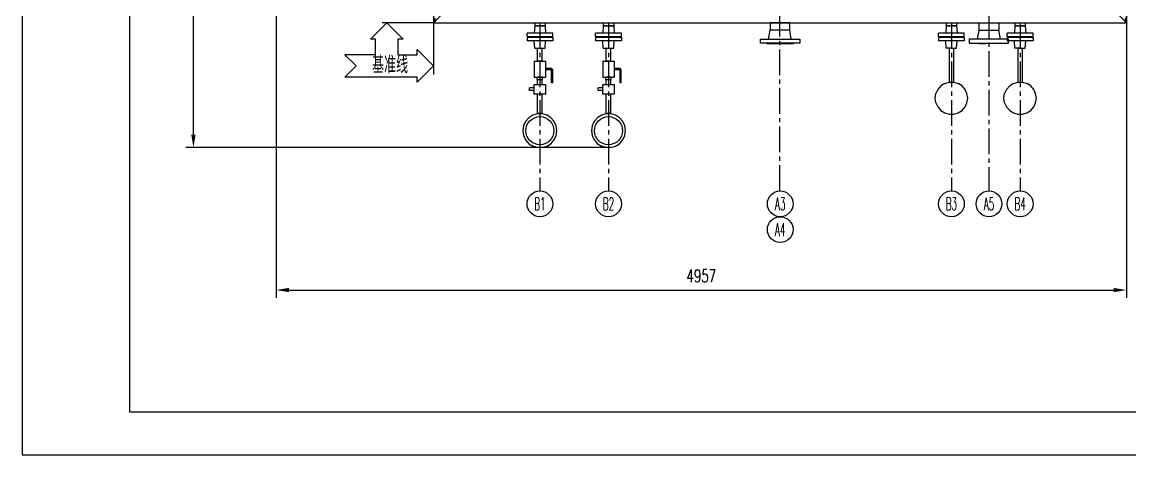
# Model space of a CAD drawing. Header units: millimetres. Extents: x 115735 to 194929, y 30422 to 45272.
# Drawn here: x 115735 to 122193, y 30422 to 32942 of the extents above; entities that cross this region are included whole.
import ezdxf
from ezdxf.enums import TextEntityAlignment as Align

# ---------------------------------------------------------------- set-up
doc = ezdxf.new("R2010")
doc.units = ezdxf.units.MM
doc.linetypes.add('CENTER2', pattern=[1.125, 0.75, -0.125, 0.125, -0.125])
doc.linetypes.add('DASHED2', pattern=[0.375, 0.25, -0.125])
for name, color, linetype in [('09图框与明细表层', 4, 'Continuous'), ('DATA', 4, 'Continuous'), ('DIM', 3, 'Continuous')]:
    doc.layers.add(name, color=color, linetype=linetype)
doc.styles.add('HZFS', font='txt.shx', dxfattribs={"width": 0.67, "bigfont": 'HZFS.shx'})
doc.styles.add('JEREH', font='isocp.shx', dxfattribs={"width": 0.7, "bigfont": 'hzfs.shx'})
doc.styles.add('残雪', font='romans.shx', dxfattribs={"width": 0.5, "bigfont": 'hztxt.shx'})
doc.dimstyles.new('DIMSTD1-35', dxfattribs={"dimscale": 30, "dimtxt": 2.5, "dimasz": 2.5, "dimexe": 1.5, "dimexo": 0.5, "dimgap": 1.5, "dimtad": 1, "dimdec": 0, "dimrnd": 0.1, "dimdsep": 46, "dimtxsty": 'HZFS', "dimcen": 0, "dimclrd": 4, "dimclre": 4, "dimclrt": 4, "dimadec": 0, "dimazin": 0, "dimtfac": 0.5, "dimtdec": 4, "dimtmove": 0, "dimatfit": 3, "dimfxl": 1, "dimtolj": 1, "dimarcsym": 0})

# ---------------------------------------------------------------- blocks, each defined once
blk = doc.blocks.new('A$C2E5A73F2')
at = {"layer": 'DATA', "ltscale": 10}
for p, q in [((-367.8, 155.1), (-272.2, 250.7)), ((-272.2, 250.7), (-176.6, 155.1)), ((-337.2, 155.1), (-367.8, 155.1)), ((-337.2, 65), (-337.2, 155.1)), ((-207.3, 155.1), (-207.3, 65)), ((-176.6, 155.1), (-207.3, 155.1)), ((-516, 65), (-451, 0)), ((-337.2, 65), (-516, 65)), ((-207.3, 65), (-95.6, 65)), ((-95.6, 95.6), (0, 0)), ((-95.6, 65), (-95.6, 95.6)), ((-451, 0), (-516, -65)), ((0, 0), (-95.6, -95.6)), ((-95.6, -65), (-516, -65)), ((-95.6, -95.6), (-95.6, -65))]:
    blk.add_line(p, q, dxfattribs=at)
at = {"layer": 'DIM', "ltscale": 10, "style": 'JEREH', "width": 0.7}
blk.add_text('基准线', height=100, dxfattribs=at).set_placement((-358.2, -43.3))
blk = doc.blocks.new('*D13')
at = {"color": 4, "lineweight": -2, "transparency": 16777216}
for p, q in [((117215.7, 34943.3), (117215.7, 31336.7)), ((122172.7, 34943.3), (122172.7, 31336.7)), ((117290.7, 31381.7), (122097.7, 31381.7))]:
    blk.add_line(p, q, dxfattribs=at)
at = {"color": 4, "transparency": 16777216}
for points in [[(117290.7, 31394.2), (117290.7, 31369.2), (117215.7, 31381.7)], [(122097.7, 31394.2), (122097.7, 31369.2), (122172.7, 31381.7)]]:
    blk.add_solid(points, dxfattribs=at)
at = {"layer": 'Defpoints', "color": 0, "transparency": 16777216}
for p in [(117215.7, 34958.3), (122172.7, 34958.3), (122172.7, 31381.7)]:
    blk.add_point(p, dxfattribs=at)
at = {"color": 4, "transparency": 16777216, "insert": (119694.2, 31464.2), "char_height": 75, "attachment_point": 5, "style": 'HZFS'}
blk.add_mtext('\\A1;4957', dxfattribs=at)
blk = doc.blocks.new('*D14')
at = {"color": 4, "lineweight": -2, "transparency": 16777216}
for p, q in [((119138.1, 36978.3), (116688.3, 36978.3)), ((116733.3, 32286.2), (116733.3, 36903.3)), ((119138.1, 32211.2), (116688.3, 32211.2))]:
    blk.add_line(p, q, dxfattribs=at)
at = {"color": 4, "transparency": 16777216}
for points in [[(116720.8, 36903.3), (116745.8, 36903.3), (116733.3, 36978.3)], [(116720.8, 32286.2), (116745.8, 32286.2), (116733.3, 32211.2)]]:
    blk.add_solid(points, dxfattribs=at)
at = {"layer": 'Defpoints', "color": 0, "transparency": 16777216}
for p in [(116733.3, 36978.3), (119153.1, 36978.3), (119153.1, 32211.2)]:
    blk.add_point(p, dxfattribs=at)
at = {"color": 4, "transparency": 16777216, "insert": (116650.8, 34594.7), "char_height": 75, "attachment_point": 5, "rotation": 90, "style": 'HZFS'}
blk.add_mtext('\\A1;4767', dxfattribs=at)

msp = doc.modelspace()

# ---------------------------------------------------------------- linework, layer by layer
at = {"color": 1, "linetype": 'CENTER2', "ltscale": 200}
for p, q in [((120152.7, 31959), (120152.7, 37323.2)), ((121371.6, 33448.2), (121371.6, 31959)), ((118753.3, 32938.3), (118753.3, 31959)), ((119153.3, 32938.3), (119153.3, 31959)), ((121152.7, 32938.3), (121152.7, 31959)), ((121553.3, 32938.3), (121553.3, 31959))]:
    msp.add_line(p, q, dxfattribs=at)
at = {"color": 6, "linetype": 'DASHED2', "ltscale": 100}
for p, q in [((118140.7, 36978.3), (118140.7, 32938.3)), ((122164.7, 36978.3), (122164.7, 32938.3))]:
    msp.add_line(p, q, dxfattribs=at)
at = {"color": 4}
for p, q in [((118212.7, 33018.3), (118132.7, 32938.3)), ((122092.7, 33018.3), (122172.7, 32938.3)), ((118132.7, 32938.3), (117832.7, 32938.3)), ((118132.7, 32938.3), (118132.7, 32638.3)), ((120209.7, 32938.3), (120095.7, 32938.3)), ((121314.6, 32938.3), (121428.6, 32938.3)), ((120075.2, 32818.3), (120075.2, 32820.3)), ((121449.1, 32818.3), (121449.1, 32820.3)), ((118740.2, 32790.7), (118766.1, 32790.7)), ((119140.2, 32790.7), (119166.1, 32790.7))]:
    msp.add_line(p, q, dxfattribs=at)
at = {"lineweight": -3, "ltscale": 10}
for p, q in [((118723.1, 32938.3), (118723.1, 32921.1)), ((118783.3, 32938.3), (118783.4, 32921.1)), ((119123.1, 32938.3), (119123.1, 32921.1)), ((119183.3, 32938.3), (119183.4, 32921.1)), ((120095.7, 32938.3), (120095.7, 32895.3)), ((120209.7, 32895.3), (120209.7, 32938.3)), ((121122.6, 32938.3), (121122.6, 32921.1)), ((121182.8, 32938.3), (121182.8, 32921.1)), ((121314.6, 32895.3), (121314.6, 32938.3)), ((121428.6, 32938.3), (121428.6, 32895.3)), ((121523.1, 32938.3), (121523.1, 32921.1)), ((121583.3, 32938.3), (121583.4, 32921.1)), ((120086.2, 32842.3), (120095.7, 32895.3)), ((120209.7, 32895.3), (120095.7, 32895.3)), ((120219.2, 32842.3), (120209.7, 32895.3)), ((121305.1, 32842.3), (121314.6, 32895.3)), ((121314.6, 32895.3), (121428.6, 32895.3)), ((121438.1, 32842.3), (121428.6, 32895.3)), ((120038.7, 32820.3), (120038.7, 32842.3)), ((120038.7, 32842.3), (120268.7, 32842.3)), ((120268.7, 32820.3), (120038.7, 32820.3)), ((120075.2, 32818.3), (120232.2, 32818.3)), ((120075.2, 32818.3), (120232.2, 32818.3)), ((120095.7, 32818.3), (120209.7, 32818.3)), ((120207.6, 32818.3), (120173.6, 32818.3)), ((120232.2, 32818.3), (120232.2, 32820.3)), ((120268.7, 32842.3), (120268.7, 32820.3)), ((121485.6, 32842.3), (121255.6, 32842.3)), ((121255.6, 32842.3), (121255.6, 32820.3)), ((121255.6, 32820.3), (121485.6, 32820.3)), ((121292.1, 32818.3), (121292.1, 32820.3)), ((121449.1, 32818.3), (121292.1, 32818.3)), ((121449.1, 32818.3), (121292.1, 32818.3)), ((121428.6, 32818.3), (121314.6, 32818.3)), ((121316.7, 32818.3), (121350.7, 32818.3)), ((121485.6, 32820.3), (121485.6, 32842.3)), ((118740.2, 32715.7), (118740.2, 32790.7)), ((119140.2, 32715.7), (119140.2, 32790.7)), ((118720.2, 32715.7), (118720.2, 32621.7)), ((118720.2, 32715.7), (118786.1, 32715.7)), ((118742.8, 32715.7), (118740.2, 32715.7)), ((118745.3, 32715.7), (118742.8, 32715.7)), ((118747.9, 32715.7), (118745.3, 32715.7)), ((118750.5, 32715.7), (118747.9, 32715.7)), ((118753.1, 32715.7), (118750.5, 32715.7)), ((118755.7, 32715.7), (118753.1, 32715.7)), ((118758.3, 32715.7), (118755.7, 32715.7)), ((118760.9, 32715.7), (118758.3, 32715.7)), ((118763.5, 32715.7), (118760.9, 32715.7)), ((118766.1, 32715.7), (118763.5, 32715.7)), ((118786.1, 32715.7), (118786.1, 32621.7)), ((119120.2, 32715.7), (119120.2, 32621.7)), ((119120.2, 32715.7), (119186.1, 32715.7)), ((119142.8, 32715.7), (119140.2, 32715.7)), ((119145.3, 32715.7), (119142.8, 32715.7)), ((119147.9, 32715.7), (119145.3, 32715.7)), ((119150.5, 32715.7), (119147.9, 32715.7)), ((119153.1, 32715.7), (119150.5, 32715.7)), ((119155.7, 32715.7), (119153.1, 32715.7)), ((119158.3, 32715.7), (119155.7, 32715.7)), ((119160.9, 32715.7), (119158.3, 32715.7)), ((119163.5, 32715.7), (119160.9, 32715.7)), ((119166.1, 32715.7), (119163.5, 32715.7)), ((119186.1, 32715.7), (119186.1, 32621.7)), ((118720.2, 32621.7), (118786.1, 32621.7)), ((118823.1, 32671.6), (118786.1, 32671.6)), ((118786.1, 32666.1), (118820.5, 32666)), ((118820.4, 32589.7), (118820.5, 32668.8)), ((119120.2, 32621.7), (119186.1, 32621.7)), ((119223.1, 32671.6), (119186.1, 32671.6)), ((119186.1, 32666.1), (119220.5, 32666)), ((119220.4, 32589.7), (119220.5, 32668.8)), ((118720.8, 32560.7), (118692.6, 32560.7)), ((118692.6, 32543.3), (118692.6, 32560.7)), ((119120.8, 32560.7), (119092.6, 32560.7)), ((119092.6, 32543.3), (119092.6, 32560.7)), ((118720.8, 32543.3), (118692.6, 32543.3)), ((119120.8, 32543.3), (119092.6, 32543.3))]:
    msp.add_line(p, q, dxfattribs=at)
at = {"color": 0, "ltscale": 10}
for p, q in [((118723.1, 32938.3), (118783.4, 32938.3)), ((119123.1, 32938.3), (119183.4, 32938.3)), ((121122.6, 32938.3), (121182.8, 32938.3)), ((121523.1, 32938.3), (121583.4, 32938.3))]:
    msp.add_line(p, q, dxfattribs=at)
at = {"color": 0, "lineweight": -3, "ltscale": 10}
for p, q in [((121149.2, 32790.7), (121122.6, 32790.7)), ((121549.8, 32790.7), (121523.1, 32790.7))]:
    msp.add_line(p, q, dxfattribs=at)
at = {"color": 4}
for points in [[(118132.7, 32938.3), (122172.7, 32938.3), (122172.7, 36978.3), (118132.7, 36978.3)], [(118212.7, 33018.3), (118212.7, 36898.3), (118132.7, 36978.3), (118132.7, 32938.3)], [(118212.7, 33018.3), (118212.7, 36898.3), (118132.7, 36978.3), (118132.7, 32938.3)], [(122172.7, 32938.3), (122172.7, 36978.3), (122092.7, 36898.3), (122092.7, 33018.3)], [(122092.7, 33018.3), (118212.7, 33018.3), (118132.7, 32938.3), (122172.7, 32938.3)], [(122092.7, 33018.3), (118212.7, 33018.3), (118132.7, 32938.3), (122172.7, 32938.3)]]:
    msp.add_lwpolyline(points, close=True, dxfattribs=at)
at = {"lineweight": -3, "ltscale": 10}
for points in [[(118682.5, 32858), (118678.3, 32858), (118678.3, 32858), (118678.3, 32877.7)], [(118682.5, 32877.7), (118678.3, 32877.7)], [(118696.5, 32877.7), (118682.5, 32877.7)], [(118716.1, 32877.7), (118696.5, 32877.7)], [(118739.9, 32877.7), (118716.1, 32877.7)], [(118723.1, 32921.1), (118720.3, 32877.7)], [(118732.9, 32921.1), (118723.1, 32921.1), (118723.1, 32921.1), (118732.9, 32921.1), (118732.9, 32921.1)], [(118727.3, 32921.1), (118728.7, 32921.1)], [(118732.9, 32921.1), (118734.3, 32921.1)], [(118734.3, 32921.1), (118747, 32921.1)], [(118738.5, 32921.1), (118744.1, 32921.1)], [(118744.1, 32921.1), (118738.5, 32921.1)], [(118766.6, 32877.7), (118739.9, 32877.7)], [(118747, 32921.1), (118749.8, 32921.1)], [(118749.8, 32921.1), (118753.1, 32921.1), (118756.5, 32921.1), (118759.8, 32921.1), (118763.2, 32921.1), (118766.6, 32921.1), (118769.9, 32921.1), (118773.3, 32921.1), (118776.7, 32921.1), (118780, 32921.1), (118783.4, 32921.1), (118783.4, 32921.1), (118786.2, 32877.7)], [(118783.4, 32921.1), (118780, 32921.1), (118776.7, 32921.1), (118773.3, 32921.1), (118769.9, 32921.1), (118766.6, 32921.1), (118763.2, 32921.1), (118759.8, 32921.1), (118756.5, 32921.1), (118753.1, 32921.1), (118749.8, 32921.1)], [(118756.8, 32921.1), (118759.6, 32921.1)], [(118759.6, 32921.1), (118761, 32921.1)], [(118790.4, 32877.7), (118766.6, 32877.7)], [(118769.4, 32921.1), (118772.2, 32921.1)], [(118777.8, 32921.1), (118780.6, 32921.1)], [(118811.4, 32877.7), (118790.4, 32877.7)], [(118824.1, 32877.7), (118811.4, 32877.7)], [(118828.3, 32877.7), (118824.1, 32877.7)], [(118828.3, 32858), (118828.3, 32877.7)], [(119082.5, 32858), (119078.3, 32858), (119078.3, 32858), (119078.3, 32877.7)], [(119082.5, 32877.7), (119078.3, 32877.7)], [(119096.5, 32877.7), (119082.5, 32877.7)], [(119116.1, 32877.7), (119096.5, 32877.7)], [(119139.9, 32877.7), (119116.1, 32877.7)], [(119123.1, 32921.1), (119120.3, 32877.7)], [(119132.9, 32921.1), (119123.1, 32921.1), (119123.1, 32921.1), (119132.9, 32921.1), (119132.9, 32921.1)], [(119127.3, 32921.1), (119128.7, 32921.1)], [(119132.9, 32921.1), (119134.3, 32921.1)], [(119134.3, 32921.1), (119147, 32921.1)], [(119138.5, 32921.1), (119144.1, 32921.1)], [(119144.1, 32921.1), (119138.5, 32921.1)], [(119166.6, 32877.7), (119139.9, 32877.7)], [(119147, 32921.1), (119149.8, 32921.1)], [(119149.8, 32921.1), (119153.1, 32921.1), (119156.5, 32921.1), (119159.8, 32921.1), (119163.2, 32921.1), (119166.6, 32921.1), (119169.9, 32921.1), (119173.3, 32921.1), (119176.7, 32921.1), (119180, 32921.1), (119183.4, 32921.1), (119183.4, 32921.1), (119186.2, 32877.7)], [(119183.4, 32921.1), (119180, 32921.1), (119176.7, 32921.1), (119173.3, 32921.1), (119169.9, 32921.1), (119166.6, 32921.1), (119163.2, 32921.1), (119159.8, 32921.1), (119156.5, 32921.1), (119153.1, 32921.1), (119149.8, 32921.1)], [(119156.8, 32921.1), (119159.6, 32921.1)], [(119159.6, 32921.1), (119161, 32921.1)], [(119190.4, 32877.7), (119166.6, 32877.7)], [(119169.4, 32921.1), (119172.2, 32921.1)], [(119177.8, 32921.1), (119180.6, 32921.1)], [(119211.4, 32877.7), (119190.4, 32877.7)], [(119224.1, 32877.7), (119211.4, 32877.7)], [(119228.3, 32877.7), (119224.1, 32877.7)], [(119228.3, 32858), (119228.3, 32877.7)], [(121081.9, 32858), (121077.7, 32858), (121077.7, 32858), (121077.7, 32877.7)], [(121081.9, 32877.7), (121077.7, 32877.7)], [(121095.9, 32877.7), (121081.9, 32877.7)], [(121115.5, 32877.7), (121095.9, 32877.7)], [(121139.4, 32877.7), (121115.5, 32877.7)], [(121122.6, 32921.1), (121119.8, 32877.7)], [(121132.4, 32921.1), (121122.6, 32921.1), (121122.6, 32921.1), (121132.4, 32921.1), (121132.4, 32921.1)], [(121126.8, 32921.1), (121128.2, 32921.1)], [(121132.4, 32921.1), (121133.8, 32921.1)], [(121133.8, 32921.1), (121146.4, 32921.1)], [(121138, 32921.1), (121143.6, 32921.1)], [(121143.6, 32921.1), (121138, 32921.1)], [(121166, 32877.7), (121139.4, 32877.7)], [(121146.4, 32921.1), (121149.2, 32921.1)], [(121149.2, 32921.1), (121152.6, 32921.1), (121155.9, 32921.1), (121159.3, 32921.1), (121162.7, 32921.1), (121166, 32921.1), (121169.4, 32921.1), (121172.7, 32921.1), (121176.1, 32921.1), (121179.5, 32921.1), (121182.8, 32921.1), (121182.8, 32921.1), (121185.6, 32877.7)], [(121182.8, 32921.1), (121179.5, 32921.1), (121176.1, 32921.1), (121172.7, 32921.1), (121169.4, 32921.1), (121166, 32921.1), (121162.7, 32921.1), (121159.3, 32921.1), (121155.9, 32921.1), (121152.6, 32921.1), (121149.2, 32921.1)], [(121156.2, 32921.1), (121159, 32921.1)], [(121159, 32921.1), (121160.4, 32921.1)], [(121189.8, 32877.7), (121166, 32877.7)], [(121168.8, 32921.1), (121171.6, 32921.1)], [(121177.2, 32921.1), (121180, 32921.1)], [(121210.9, 32877.7), (121189.8, 32877.7)], [(121223.5, 32877.7), (121210.9, 32877.7)], [(121227.7, 32877.7), (121223.5, 32877.7)], [(121227.7, 32858), (121227.7, 32877.7)], [(121482.5, 32858), (121478.3, 32858), (121478.3, 32858), (121478.3, 32877.7)], [(121482.5, 32877.7), (121478.3, 32877.7)], [(121496.5, 32877.7), (121482.5, 32877.7)], [(121516.1, 32877.7), (121496.5, 32877.7)], [(121539.9, 32877.7), (121516.1, 32877.7)], [(121523.1, 32921.1), (121520.3, 32877.7)], [(121532.9, 32921.1), (121523.1, 32921.1), (121523.1, 32921.1), (121532.9, 32921.1), (121532.9, 32921.1)], [(121527.3, 32921.1), (121528.7, 32921.1)], [(121532.9, 32921.1), (121534.3, 32921.1)], [(121534.3, 32921.1), (121547, 32921.1)], [(121538.5, 32921.1), (121544.1, 32921.1)], [(121544.1, 32921.1), (121538.5, 32921.1)], [(121566.6, 32877.7), (121539.9, 32877.7)], [(121547, 32921.1), (121549.8, 32921.1)], [(121549.8, 32921.1), (121553.1, 32921.1), (121556.5, 32921.1), (121559.8, 32921.1), (121563.2, 32921.1), (121566.6, 32921.1), (121569.9, 32921.1), (121573.3, 32921.1), (121576.7, 32921.1), (121580, 32921.1), (121583.4, 32921.1), (121583.4, 32921.1), (121586.2, 32877.7)], [(121583.4, 32921.1), (121580, 32921.1), (121576.7, 32921.1), (121573.3, 32921.1), (121569.9, 32921.1), (121566.6, 32921.1), (121563.2, 32921.1), (121559.8, 32921.1), (121556.5, 32921.1), (121553.1, 32921.1), (121549.8, 32921.1)], [(121556.8, 32921.1), (121559.6, 32921.1)], [(121559.6, 32921.1), (121561, 32921.1)], [(121590.4, 32877.7), (121566.6, 32877.7)], [(121569.4, 32921.1), (121572.2, 32921.1)], [(121577.8, 32921.1), (121580.6, 32921.1)], [(121611.4, 32877.7), (121590.4, 32877.7)], [(121624.1, 32877.7), (121611.4, 32877.7)], [(121628.3, 32877.7), (121624.1, 32877.7)], [(121628.3, 32858), (121628.3, 32877.7)], [(118678.3, 32853.8), (118678.3, 32835.6)], [(118682.5, 32853.8), (118678.3, 32853.8)], [(118682.5, 32853.8), (118678.3, 32853.8), (118678.3, 32853.8), (118678.3, 32834.2)], [(118682.5, 32834.2), (118678.3, 32834.2)], [(118682.5, 32858), (118696.5, 32858)], [(118696.5, 32853.8), (118682.5, 32853.8)], [(118696.5, 32834.2), (118682.5, 32834.2)], [(118696.5, 32858), (118716.1, 32858)], [(118716.1, 32853.8), (118696.5, 32853.8)], [(118716.1, 32834.2), (118696.5, 32834.2)], [(118702.1, 32858), (118702.1, 32853.8)], [(118716.1, 32858), (118739.9, 32858)], [(118739.9, 32853.8), (118716.1, 32853.8)], [(118739.9, 32834.2), (118716.1, 32834.2)], [(118723.1, 32790.7), (118720.3, 32834.2)], [(118723.1, 32790.7), (118753.1, 32790.7), (118756.5, 32790.7), (118759.8, 32790.7), (118763.2, 32790.7), (118766.6, 32790.7), (118769.9, 32790.7), (118773.3, 32790.7), (118776.7, 32790.7), (118780, 32790.7), (118783.4, 32790.7), (118783.4, 32790.7), (118786.2, 32834.2)], [(118739.9, 32858), (118766.6, 32858)], [(118766.6, 32853.8), (118739.9, 32853.8)], [(118766.6, 32834.2), (118739.9, 32834.2)], [(118766.6, 32858), (118790.4, 32858)], [(118790.4, 32853.8), (118766.6, 32853.8)], [(118790.4, 32834.2), (118766.6, 32834.2)], [(118790.4, 32858), (118811.4, 32858)], [(118811.4, 32853.8), (118790.4, 32853.8)], [(118811.4, 32834.2), (118790.4, 32834.2)], [(118805.8, 32853.8), (118805.8, 32858)], [(118811.4, 32858), (118824.1, 32858)], [(118824.1, 32853.8), (118811.4, 32853.8)], [(118824.1, 32834.2), (118811.4, 32834.2)], [(118824.1, 32858), (118828.3, 32858)], [(118824.1, 32853.8), (118828.3, 32853.8), (118828.3, 32853.8), (118828.3, 32835.6)], [(118828.3, 32834.2), (118824.1, 32834.2)], [(118828.3, 32853.8), (118828.3, 32834.2)], [(119078.3, 32853.8), (119078.3, 32835.6)], [(119082.5, 32853.8), (119078.3, 32853.8)], [(119082.5, 32853.8), (119078.3, 32853.8), (119078.3, 32853.8), (119078.3, 32834.2)], [(119082.5, 32834.2), (119078.3, 32834.2)], [(119082.5, 32858), (119096.5, 32858)], [(119096.5, 32853.8), (119082.5, 32853.8)], [(119096.5, 32834.2), (119082.5, 32834.2)], [(119096.5, 32858), (119116.1, 32858)], [(119116.1, 32853.8), (119096.5, 32853.8)], [(119116.1, 32834.2), (119096.5, 32834.2)], [(119102.1, 32858), (119102.1, 32853.8)], [(119116.1, 32858), (119139.9, 32858)], [(119139.9, 32853.8), (119116.1, 32853.8)], [(119139.9, 32834.2), (119116.1, 32834.2)], [(119123.1, 32790.7), (119120.3, 32834.2)], [(119123.1, 32790.7), (119153.1, 32790.7), (119156.5, 32790.7), (119159.8, 32790.7), (119163.2, 32790.7), (119166.6, 32790.7), (119169.9, 32790.7), (119173.3, 32790.7), (119176.7, 32790.7), (119180, 32790.7), (119183.4, 32790.7), (119183.4, 32790.7), (119186.2, 32834.2)], [(119139.9, 32858), (119166.6, 32858)], [(119166.6, 32853.8), (119139.9, 32853.8)], [(119166.6, 32834.2), (119139.9, 32834.2)], [(119166.6, 32858), (119190.4, 32858)], [(119190.4, 32853.8), (119166.6, 32853.8)], [(119190.4, 32834.2), (119166.6, 32834.2)], [(119190.4, 32858), (119211.4, 32858)], [(119211.4, 32853.8), (119190.4, 32853.8)], [(119211.4, 32834.2), (119190.4, 32834.2)], [(119205.8, 32853.8), (119205.8, 32858)], [(119211.4, 32858), (119224.1, 32858)], [(119224.1, 32853.8), (119211.4, 32853.8)], [(119224.1, 32834.2), (119211.4, 32834.2)], [(119224.1, 32858), (119228.3, 32858)], [(119224.1, 32853.8), (119228.3, 32853.8), (119228.3, 32853.8), (119228.3, 32835.6)], [(119228.3, 32834.2), (119224.1, 32834.2)], [(119228.3, 32853.8), (119228.3, 32834.2)], [(121077.7, 32853.8), (121077.7, 32835.6)], [(121081.9, 32853.8), (121077.7, 32853.8)], [(121081.9, 32853.8), (121077.7, 32853.8), (121077.7, 32853.8), (121077.7, 32834.2)], [(121081.9, 32834.2), (121077.7, 32834.2)], [(121081.9, 32858), (121095.9, 32858)], [(121095.9, 32853.8), (121081.9, 32853.8)], [(121095.9, 32834.2), (121081.9, 32834.2)], [(121095.9, 32858), (121115.5, 32858)], [(121115.5, 32853.8), (121095.9, 32853.8)], [(121115.5, 32834.2), (121095.9, 32834.2)], [(121101.5, 32858), (121101.5, 32853.8)], [(121115.5, 32858), (121139.4, 32858)], [(121139.4, 32853.8), (121115.5, 32853.8)], [(121139.4, 32834.2), (121115.5, 32834.2)], [(121122.6, 32790.7), (121119.8, 32834.2)], [(121139.4, 32858), (121166, 32858)], [(121166, 32853.8), (121139.4, 32853.8)], [(121166, 32834.2), (121139.4, 32834.2)], [(121149.2, 32790.7), (121152.6, 32790.7), (121155.9, 32790.7), (121159.3, 32790.7), (121162.7, 32790.7), (121166, 32790.7), (121169.4, 32790.7), (121172.7, 32790.7), (121176.1, 32790.7), (121179.5, 32790.7), (121182.8, 32790.7), (121182.8, 32790.7), (121185.6, 32834.2)], [(121166, 32858), (121189.8, 32858)], [(121189.8, 32853.8), (121166, 32853.8)], [(121189.8, 32834.2), (121166, 32834.2)], [(121189.8, 32858), (121210.9, 32858)], [(121210.9, 32853.8), (121189.8, 32853.8)], [(121210.9, 32834.2), (121189.8, 32834.2)], [(121205.3, 32853.8), (121205.3, 32858)], [(121210.9, 32858), (121223.5, 32858)], [(121223.5, 32853.8), (121210.9, 32853.8)], [(121223.5, 32834.2), (121210.9, 32834.2)], [(121223.5, 32858), (121227.7, 32858)], [(121223.5, 32853.8), (121227.7, 32853.8), (121227.7, 32853.8), (121227.7, 32835.6)], [(121227.7, 32834.2), (121223.5, 32834.2)], [(121227.7, 32853.8), (121227.7, 32834.2)], [(121478.3, 32853.8), (121478.3, 32835.6)], [(121482.5, 32853.8), (121478.3, 32853.8)], [(121482.5, 32853.8), (121478.3, 32853.8), (121478.3, 32853.8), (121478.3, 32834.2)], [(121482.5, 32834.2), (121478.3, 32834.2)], [(121482.5, 32858), (121496.5, 32858)], [(121496.5, 32853.8), (121482.5, 32853.8)], [(121496.5, 32834.2), (121482.5, 32834.2)], [(121496.5, 32858), (121516.1, 32858)], [(121516.1, 32853.8), (121496.5, 32853.8)], [(121516.1, 32834.2), (121496.5, 32834.2)], [(121502.1, 32858), (121502.1, 32853.8)], [(121516.1, 32858), (121539.9, 32858)], [(121539.9, 32853.8), (121516.1, 32853.8)], [(121539.9, 32834.2), (121516.1, 32834.2)], [(121523.1, 32790.7), (121520.3, 32834.2)], [(121539.9, 32858), (121566.6, 32858)], [(121566.6, 32853.8), (121539.9, 32853.8)], [(121566.6, 32834.2), (121539.9, 32834.2)], [(121549.8, 32790.7), (121553.1, 32790.7), (121556.5, 32790.7), (121559.8, 32790.7), (121563.2, 32790.7), (121566.6, 32790.7), (121569.9, 32790.7), (121573.3, 32790.7), (121576.7, 32790.7), (121580, 32790.7), (121583.4, 32790.7), (121583.4, 32790.7), (121586.2, 32834.2)], [(121566.6, 32858), (121590.4, 32858)], [(121590.4, 32853.8), (121566.6, 32853.8)], [(121590.4, 32834.2), (121566.6, 32834.2)], [(121590.4, 32858), (121611.4, 32858)], [(121611.4, 32853.8), (121590.4, 32853.8)], [(121611.4, 32834.2), (121590.4, 32834.2)], [(121605.8, 32853.8), (121605.8, 32858)], [(121611.4, 32858), (121624.1, 32858)], [(121624.1, 32853.8), (121611.4, 32853.8)], [(121624.1, 32834.2), (121611.4, 32834.2)], [(121624.1, 32858), (121628.3, 32858)], [(121624.1, 32853.8), (121628.3, 32853.8), (121628.3, 32853.8), (121628.3, 32835.6)], [(121628.3, 32834.2), (121624.1, 32834.2)], [(121628.3, 32853.8), (121628.3, 32834.2)], [(118766.1, 32715.7), (118766.1, 32790.7)], [(119166.1, 32715.7), (119166.1, 32790.7)], [(121139.4, 32790.7), (121139.4, 32593.1)], [(121166, 32593.1), (121166, 32790.7)], [(121539.9, 32790.7), (121539.9, 32593.1)], [(121566.6, 32593.1), (121566.6, 32790.7)], [(118740.2, 32608), (118737.4, 32608), (118737.4, 32608), (118737.4, 32621.7)], [(118740.2, 32621.7), (118737.4, 32621.7)], [(118748.3, 32621.7), (118740.2, 32621.7)], [(118757.9, 32621.7), (118748.3, 32621.7)], [(118766.1, 32621.7), (118757.9, 32621.7)], [(118768.8, 32608), (118768.8, 32621.7), (118768.8, 32621.7), (118766.1, 32621.7)], [(118821.8, 32668.8), (118823.1, 32668.8)], [(118823.1, 32667.5), (118823.1, 32671.6)], [(118823.1, 32668.8), (118824.5, 32668.8)], [(118824.5, 32668.8), (118825.9, 32668.8)], [(118825.9, 32668.8), (118825.9, 32589.7)], [(119140.2, 32608), (119137.4, 32608), (119137.4, 32608), (119137.4, 32621.7)], [(119140.2, 32621.7), (119137.4, 32621.7)], [(119148.3, 32621.7), (119140.2, 32621.7)], [(119157.9, 32621.7), (119148.3, 32621.7)], [(119166.1, 32621.7), (119157.9, 32621.7)], [(119168.8, 32608), (119168.8, 32621.7), (119168.8, 32621.7), (119166.1, 32621.7)], [(119221.8, 32668.8), (119223.1, 32668.8)], [(119223.1, 32667.5), (119223.1, 32671.6)], [(119223.1, 32668.8), (119224.5, 32668.8)], [(119224.5, 32668.8), (119225.9, 32668.8)], [(119225.9, 32668.8), (119225.9, 32589.7)], [(118740.2, 32578.4), (118740.2, 32608)], [(118740.2, 32608), (118748.3, 32608)], [(118748.3, 32608), (118757.9, 32608)], [(118757.9, 32608), (118766.1, 32608)], [(118766.1, 32578.4), (118766.1, 32608)], [(118766.1, 32608), (118768.8, 32608)], [(118821.8, 32589.7), (118820.4, 32589.7)], [(118823.1, 32589.7), (118821.8, 32589.7)], [(118824.5, 32589.7), (118823.1, 32589.7)], [(118825.9, 32589.7), (118824.5, 32589.7)], [(119140.2, 32578.4), (119140.2, 32608)], [(119140.2, 32608), (119148.3, 32608)], [(119148.3, 32608), (119157.9, 32608)], [(119157.9, 32608), (119166.1, 32608)], [(119166.1, 32578.4), (119166.1, 32608)], [(119166.1, 32608), (119168.8, 32608)], [(119221.8, 32589.7), (119220.4, 32589.7)], [(119223.1, 32589.7), (119221.8, 32589.7)], [(119224.5, 32589.7), (119223.1, 32589.7)], [(119225.9, 32589.7), (119224.5, 32589.7)], [(121073.5, 32549.6), (121062.3, 32525.8)], [(121091.7, 32570.6), (121073.5, 32549.6)], [(121114.1, 32584.7), (121091.7, 32570.6)], [(121114.1, 32584.7), (121139.4, 32593.1), (121139.4, 32593.1), (121166, 32593.1), (121166, 32593.1), (121192.7, 32584.7)], [(121215.1, 32570.6), (121192.7, 32584.7)], [(121231.9, 32549.6), (121215.1, 32570.6)], [(121243.1, 32525.8), (121231.9, 32549.6)], [(121474.1, 32549.6), (121462.8, 32525.8)], [(121492.3, 32570.6), (121474.1, 32549.6)], [(121514.7, 32584.7), (121492.3, 32570.6)], [(121514.7, 32584.7), (121539.9, 32593.1), (121539.9, 32593.1), (121566.6, 32593.1), (121566.6, 32593.1), (121593.2, 32584.7)], [(121615.6, 32570.6), (121593.2, 32584.7)], [(121632.5, 32549.6), (121615.6, 32570.6)], [(121643.7, 32525.8), (121632.5, 32549.6)], [(118766.1, 32410.3), (118763.5, 32410.3), (118760.9, 32410.3), (118758.3, 32410.3), (118755.7, 32410.3), (118753.1, 32410.3), (118750.5, 32410.3), (118747.9, 32410.3), (118745.3, 32410.3), (118742.8, 32410.3), (118740.2, 32410.3), (118740.2, 32410.3), (118740.2, 32522.8)], [(118766.1, 32410.3), (118766.1, 32522.8)], [(119166.1, 32410.3), (119163.5, 32410.3), (119160.9, 32410.3), (119158.3, 32410.3), (119155.7, 32410.3), (119153.1, 32410.3), (119150.5, 32410.3), (119147.9, 32410.3), (119145.3, 32410.3), (119142.8, 32410.3), (119140.2, 32410.3), (119140.2, 32410.3), (119140.2, 32522.8)], [(119166.1, 32410.3), (119166.1, 32522.8)], [(121062.3, 32472.5), (121058.1, 32499.2), (121058.1, 32499.2), (121062.3, 32525.8)], [(121247.3, 32499.2), (121243.1, 32525.8)], [(121243.1, 32472.5), (121247.3, 32499.2)], [(121462.8, 32472.5), (121458.6, 32499.2), (121458.6, 32499.2), (121462.8, 32525.8)], [(121647.9, 32499.2), (121643.7, 32525.8)], [(121643.7, 32472.5), (121647.9, 32499.2)], [(121062.3, 32472.5), (121073.5, 32448.7)], [(121073.5, 32448.7), (121091.7, 32427.7)], [(121091.7, 32427.7), (121114.1, 32413.6)], [(121192.7, 32413.6), (121215.1, 32427.7)], [(121215.1, 32427.7), (121231.9, 32448.7)], [(121231.9, 32448.7), (121243.1, 32472.5)], [(121462.8, 32472.5), (121474.1, 32448.7)], [(121474.1, 32448.7), (121492.3, 32427.7)], [(121492.3, 32427.7), (121514.7, 32413.6)], [(121593.2, 32413.6), (121615.6, 32427.7)], [(121615.6, 32427.7), (121632.5, 32448.7)], [(121632.5, 32448.7), (121643.7, 32472.5)], [(118669.3, 32363.9), (118658.3, 32338)], [(118688.3, 32385.7), (118669.3, 32363.9)], [(118711.5, 32400.7), (118688.3, 32385.7)], [(118794.7, 32400.7), (118767.4, 32408.9), (118767.4, 32408.9), (118738.8, 32408.9), (118738.8, 32408.9), (118711.5, 32400.7)], [(118817.9, 32385.7), (118794.7, 32400.7)], [(118837, 32363.9), (118817.9, 32385.7)], [(118847.9, 32338), (118837, 32363.9)], [(119069.3, 32363.9), (119058.3, 32338)], [(119088.3, 32385.7), (119069.3, 32363.9)], [(119111.5, 32400.7), (119088.3, 32385.7)], [(119194.7, 32400.7), (119167.4, 32408.9), (119167.4, 32408.9), (119138.8, 32408.9), (119138.8, 32408.9), (119111.5, 32400.7)], [(119217.9, 32385.7), (119194.7, 32400.7)], [(119237, 32363.9), (119217.9, 32385.7)], [(119247.9, 32338), (119237, 32363.9)], [(121114.1, 32413.6), (121139.4, 32406.6)], [(121139.4, 32406.6), (121166, 32406.6), (121166, 32406.6), (121192.7, 32413.6)], [(121514.7, 32413.6), (121539.9, 32406.6)], [(121539.9, 32406.6), (121566.6, 32406.6), (121566.6, 32406.6), (121593.2, 32413.6)], [(118658.3, 32338), (118654.3, 32310.7)], [(118654.3, 32310.7), (118658.3, 32282.1)], [(118847.9, 32282.1), (118852, 32310.7), (118852, 32310.7), (118847.9, 32338)], [(119058.3, 32338), (119054.3, 32310.7)], [(119054.3, 32310.7), (119058.3, 32282.1)], [(119247.9, 32282.1), (119252, 32310.7), (119252, 32310.7), (119247.9, 32338)], [(118658.3, 32282.1), (118669.3, 32256.2)], [(118669.3, 32256.2), (118688.3, 32234.4)], [(118688.3, 32234.4), (118711.5, 32219.4)], [(118794.7, 32219.4), (118817.9, 32234.4)], [(118817.9, 32234.4), (118837, 32256.2)], [(118837, 32256.2), (118847.9, 32282.1)], [(119058.3, 32282.1), (119069.3, 32256.2)], [(119069.3, 32256.2), (119088.3, 32234.4)], [(119088.3, 32234.4), (119111.5, 32219.4)], [(119194.7, 32219.4), (119217.9, 32234.4)], [(119217.9, 32234.4), (119237, 32256.2)], [(119237, 32256.2), (119247.9, 32282.1)], [(118767.4, 32211.2), (118738.8, 32211.2), (118738.8, 32211.2), (118711.5, 32219.4)], [(118767.4, 32211.2), (118794.7, 32219.4)], [(119167.4, 32211.2), (119138.8, 32211.2), (119138.8, 32211.2), (119111.5, 32219.4)], [(119167.4, 32211.2), (119194.7, 32219.4)]]:
    msp.add_lwpolyline(points, dxfattribs=at)
for points in [[(118786.8, 32522.8), (118720.8, 32522.8), (118720.8, 32578.4), (118786.8, 32578.4)], [(119186.8, 32522.8), (119120.8, 32522.8), (119120.8, 32578.4), (119186.8, 32578.4)]]:
    msp.add_lwpolyline(points, close=True, dxfattribs=at)
at = {"color": 4}
for centre, radius in [((118753.1, 32310.1), 82), ((119153.1, 32310.1), 82), ((118753.3, 31884), 75), ((119153.3, 31884), 75), ((120154.4, 31884), 75), ((121152.7, 31884), 75), ((121371.6, 31884), 75), ((121553.3, 31884), 75), ((120154.4, 31734), 75)]:
    msp.add_circle(centre, radius, dxfattribs=at)
at = {"layer": '09图框与明细表层', "color": 4}
for p, q in [((115734.7, 45271.8), (115734.7, 30421.8)), ((116359.7, 45021.8), (116359.7, 30671.8)), ((116359.7, 30671.8), (136509.7, 30671.8)), ((115734.7, 30421.8), (136759.7, 30421.8))]:
    msp.add_line(p, q, dxfattribs=at)

# ---------------------------------------------------------------- block references
at = {"color": 4}
msp.add_blockref('A$C2E5A73F2', (118132.7, 32687.5), dxfattribs=at)

# ---------------------------------------------------------------- texts
at = {"layer": 'DIM', "ltscale": 80, "style": '残雪', "width": 0.5}
for s, p in [('B1', (118753.3, 31884)), ('B2', (119153.3, 31884)), ('A3', (120154.4, 31884)), ('B3', (121152.7, 31884)), ('A5', (121371.6, 31884)), ('B4', (121553.3, 31884)), ('A4', (120154.4, 31734))]:
    msp.add_text(s, height=75, dxfattribs=at).set_placement(p, align=Align.MIDDLE_CENTER)

# ---------------------------------------------------------------- dimensions: what is measured, and where the dimension line sits
at = {"color": 4}
dim = msp.add_linear_dim(base=(116733.3, 36978.3), p1=(119153.1, 32211.2), p2=(119153.1, 36978.3), angle=90, dimstyle='DIMSTD1-35', dxfattribs=at)
dim.commit()
dim.dimension.update_dxf_attribs({"geometry": '*D14', "text_midpoint": (116650.8, 34594.7)})
dim = msp.add_linear_dim(base=(122172.7, 31381.7), p1=(117215.7, 34958.3), p2=(122172.7, 34958.3), dimstyle='DIMSTD1-35', dxfattribs=at)
dim.commit()
dim.dimension.update_dxf_attribs({"geometry": '*D13', "text_midpoint": (119694.2, 31464.2)})

doc.saveas('drawing.dxf')
